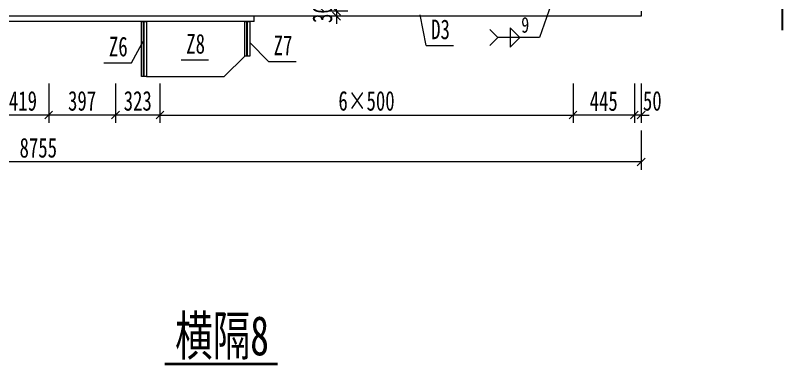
# Model space of a CAD drawing. Header units: millimetres. Extents: x -89049 to 410567, y -307459 to -100425.
# Drawn here: x 199822 to 205478, y -121014 to -118473 of the extents above; entities that cross this region are included whole.
import ezdxf
from ezdxf.enums import TextEntityAlignment as Align

# ---------------------------------------------------------------- set-up
doc = ezdxf.new("R2010")
doc.units = ezdxf.units.MM
doc.layers.get('Defpoints').update_dxf_attribs({"color": 8})
for name, color, linetype, lineweight in [('Dim', 4, 'Continuous', 15), ('文字', 7, 'Continuous', 15), ('标注线及字体', 2, 'Continuous', 15), ('细实线', 4, 'Continuous', 15), ('钢板细线', 6, 'Continuous', 15)]:
    doc.layers.add(name, color=color, linetype=linetype, lineweight=lineweight)
doc.layers.add('Text', color=4, linetype='Continuous')
doc.styles.add('111', font='', dxfattribs={"width": 0.7})
doc.styles.add('BM_Dim', font='', dxfattribs={"width": 0.85})
doc.styles.add('SMEDI', font='', dxfattribs={"width": 0.75})
doc.styles.get('111').set_extended_font_data('仿宋_GB2312')
doc.styles.get('BM_Dim').set_extended_font_data('仿宋_GB2312')
doc.styles.get('SMEDI').set_extended_font_data('仿宋_GB2312')
doc.dimstyles.new('200', dxfattribs={"dimscale": 0, "dimtxt": 2.5, "dimasz": 1, "dimexe": 1, "dimexo": 1, "dimgap": 0.6, "dimtad": 1, "dimdec": 0, "dimdsep": 46, "dimtxsty": '111', "dimblk": 'OBLIQUE', "dimcen": 0, "dimclrd": 4, "dimclre": 4, "dimclrt": 4, "dimadec": 1, "dimazin": 2, "dimtfac": 1, "dimtdec": 0, "dimtix": 1, "dimtmove": 2, "dimatfit": 3, "dimfxl": 4, "dimfxlon": 1, "dimtolj": 1, "dimlwd": -1, "dimlwe": -1, "dimarcsym": 0})

# ---------------------------------------------------------------- blocks, each defined once
blk = doc.blocks.new('_Oblique')
at = {"color": 0, "linetype": 'ByBlock', "lineweight": -2}
blk.add_line((-0.5, -0.5), (0.5, 0.5), dxfattribs=at)
blk = doc.blocks.new('*D4916')
at = {"layer": 'Defpoints', "color": 0}
for p in [(195608.3, -118844.1), (204365.9, -118844.1), (195608.3, -119536.5)]:
    blk.add_point(p, dxfattribs=at)
at = {"layer": '细实线', "color": 4}
for p, q in [((195608.3, -119308), (195608.3, -119593.7)), ((204365.9, -119308), (204365.9, -119593.7)), ((204365.9, -119536.5), (195608.3, -119536.5))]:
    blk.add_line(p, q, dxfattribs=at)
at = {"layer": '细实线', "color": 4, "xscale": 57.14285714285715, "yscale": 57.14285714285715, "zscale": 57.14285714285715, "rotation": 180}
blk.add_blockref('_Oblique', (195608.3, -119536.5), dxfattribs=at)
at = {"layer": '细实线', "color": 4, "xscale": 57.14285714285715, "yscale": 57.14285714285715, "zscale": 57.14285714285715}
blk.add_blockref('_Oblique', (204365.9, -119536.5), dxfattribs=at)
at = {"layer": '细实线', "color": 4, "insert": (199987.1, -119434.3), "char_height": 142.86, "attachment_point": 5, "style": '111'}
blk.add_mtext('\\A1;8755', dxfattribs=at)
blk = doc.blocks.new('*D4934')
at = {"layer": 'Defpoints', "color": 0}
for p in [(202293.3, -118441), (202153.3, -118477), (202293.3, -118477)]:
    blk.add_point(p, dxfattribs=at)
at = {"layer": '细实线', "color": 4}
for p, q in [((202153.3, -118441), (202153.3, -118383.9)), ((202236.2, -118441), (202096.2, -118441)), ((202153.3, -118441), (202153.3, -118477)), ((202236.2, -118477), (202096.2, -118477)), ((202153.3, -118477), (202153.3, -118534.2))]:
    blk.add_line(p, q, dxfattribs=at)
at = {"layer": '细实线', "color": 4, "xscale": 57.14285714285715, "yscale": 57.14285714285715, "zscale": 57.14285714285715}
for p, rotation in [((202153.3, -118441), 270), ((202153.3, -118477), 90)]:
    blk.add_blockref('_Oblique', p, dxfattribs=dict(at, rotation=rotation))
at = {"layer": '细实线', "color": 4, "insert": (202051.1, -118459), "char_height": 142.86, "attachment_point": 5, "rotation": 90, "style": '111'}
blk.add_mtext('\\A1;36', dxfattribs=at)
blk = doc.blocks.new('*D4943')
at = {"layer": 'Defpoints', "color": 0}
for p in [(204315.9, -118763.4), (204365.9, -118763.4), (204315.9, -119195.8)]:
    blk.add_point(p, dxfattribs=at)
at = {"layer": '细实线', "color": 4}
for p, q in [((204315.9, -118967.2), (204315.9, -119252.9)), ((204365.9, -118967.2), (204365.9, -119252.9)), ((204315.9, -119195.8), (204258.7, -119195.8)), ((204365.9, -119195.8), (204315.9, -119195.8)), ((204365.9, -119195.8), (204423, -119195.8))]:
    blk.add_line(p, q, dxfattribs=at)
at = {"layer": '细实线', "color": 4, "xscale": 57.14285714285715, "yscale": 57.14285714285715, "zscale": 57.14285714285715}
blk.add_blockref('_Oblique', (204315.9, -119195.8), dxfattribs=at)
at = {"layer": '细实线', "color": 4, "xscale": 57.14285714285715, "yscale": 57.14285714285715, "zscale": 57.14285714285715, "rotation": 180}
blk.add_blockref('_Oblique', (204365.9, -119195.8), dxfattribs=at)
at = {"layer": '细实线', "color": 4, "insert": (204446.3, -119093.5), "char_height": 142.86, "attachment_point": 5, "style": '111'}
blk.add_mtext('\\A1;50', dxfattribs=at)
blk = doc.blocks.new('角焊缝1')
at = {"layer": 'Dim'}
blk.add_line((-3101.175, 370.223), (-3106.48, 370.223), dxfattribs=at)
blk.add_lwpolyline([(-3107.48, 369.223), (-3106.48, 370.223), (-3107.48, 371.223)], dxfattribs=at)
blk.add_lwpolyline([(-3104.907, 371.455), (-3104.907, 368.992), (-3103.675, 370.223)], close=True, dxfattribs=at)
blk = doc.blocks.new('*D4955')
at = {"layer": 'Defpoints', "color": 0}
for p in [(203870.9, -118763.4), (204315.9, -118763.4), (203870.9, -119195.8)]:
    blk.add_point(p, dxfattribs=at)
at = {"layer": '细实线', "color": 4}
for p, q in [((203870.9, -118967.2), (203870.9, -119252.9)), ((204315.9, -118967.2), (204315.9, -119252.9)), ((204315.9, -119195.8), (203870.9, -119195.8))]:
    blk.add_line(p, q, dxfattribs=at)
at = {"layer": '细实线', "color": 4, "xscale": 57.14285714285715, "yscale": 57.14285714285715, "zscale": 57.14285714285715, "rotation": 180}
blk.add_blockref('_Oblique', (203870.9, -119195.8), dxfattribs=at)
at = {"layer": '细实线', "color": 4, "xscale": 57.14285714285715, "yscale": 57.14285714285715, "zscale": 57.14285714285715}
blk.add_blockref('_Oblique', (204315.9, -119195.8), dxfattribs=at)
at = {"layer": '细实线', "color": 4, "insert": (204093.4, -119095.1), "char_height": 142.86, "attachment_point": 5, "style": '111'}
blk.add_mtext('\\A1;445', dxfattribs=at)
blk = doc.blocks.new('*D4961')
at = {"layer": 'Defpoints', "color": 0}
for p in [(200547.8, -118763.4), (200870.9, -118763.4), (200547.8, -119195.8)]:
    blk.add_point(p, dxfattribs=at)
at = {"layer": '细实线', "color": 4}
for p, q in [((200547.8, -118967.2), (200547.8, -119252.9)), ((200870.9, -118967.2), (200870.9, -119252.9)), ((200870.9, -119195.8), (200547.8, -119195.8))]:
    blk.add_line(p, q, dxfattribs=at)
at = {"layer": '细实线', "color": 4, "xscale": 57.14285714285715, "yscale": 57.14285714285715, "zscale": 57.14285714285715, "rotation": 180}
blk.add_blockref('_Oblique', (200547.8, -119195.8), dxfattribs=at)
at = {"layer": '细实线', "color": 4, "xscale": 57.14285714285715, "yscale": 57.14285714285715, "zscale": 57.14285714285715}
blk.add_blockref('_Oblique', (200870.9, -119195.8), dxfattribs=at)
at = {"layer": '细实线', "color": 4, "insert": (200709.4, -119093.5), "char_height": 142.86, "attachment_point": 5, "style": '111'}
blk.add_mtext('\\A1;323', dxfattribs=at)
blk = doc.blocks.new('*D4964')
at = {"layer": 'Defpoints', "color": 0}
for p in [(199688.5, -118763.4), (200062.7, -118763.4), (199688.5, -119195.8)]:
    blk.add_point(p, dxfattribs=at)
at = {"layer": '细实线', "color": 4}
for p, q in [((199688.5, -118967.2), (199688.5, -119252.9)), ((200062.7, -118967.2), (200062.7, -119252.9)), ((200062.7, -119195.8), (199688.5, -119195.8))]:
    blk.add_line(p, q, dxfattribs=at)
at = {"layer": '细实线', "color": 4, "xscale": 57.14285714285715, "yscale": 57.14285714285715, "zscale": 57.14285714285715, "rotation": 180}
blk.add_blockref('_Oblique', (199688.5, -119195.8), dxfattribs=at)
at = {"layer": '细实线', "color": 4, "xscale": 57.14285714285715, "yscale": 57.14285714285715, "zscale": 57.14285714285715}
blk.add_blockref('_Oblique', (200062.7, -119195.8), dxfattribs=at)
at = {"layer": '细实线', "color": 4, "insert": (199875.6, -119093.5), "char_height": 142.86, "attachment_point": 5, "style": '111'}
blk.add_mtext('\\A1;419', dxfattribs=at)
blk = doc.blocks.new('*D4979')
at = {"layer": 'Defpoints', "color": 0}
for p in [(200062.7, -118763.4), (200547.8, -118763.4), (200062.7, -119195.8)]:
    blk.add_point(p, dxfattribs=at)
at = {"layer": '细实线', "color": 4}
for p, q in [((200062.7, -118967.2), (200062.7, -119252.9)), ((200547.8, -118967.2), (200547.8, -119252.9)), ((200547.8, -119195.8), (200062.7, -119195.8))]:
    blk.add_line(p, q, dxfattribs=at)
at = {"layer": '细实线', "color": 4, "xscale": 57.14285714285715, "yscale": 57.14285714285715, "zscale": 57.14285714285715, "rotation": 180}
blk.add_blockref('_Oblique', (200062.7, -119195.8), dxfattribs=at)
at = {"layer": '细实线', "color": 4, "xscale": 57.14285714285715, "yscale": 57.14285714285715, "zscale": 57.14285714285715}
blk.add_blockref('_Oblique', (200547.8, -119195.8), dxfattribs=at)
at = {"layer": '细实线', "color": 4, "insert": (200305.3, -119093.5), "char_height": 142.86, "attachment_point": 5, "style": '111'}
blk.add_mtext('\\A1;397', dxfattribs=at)
blk = doc.blocks.new('*D4982')
at = {"layer": 'Defpoints', "color": 0}
for p in [(200870.9, -118763.4), (203870.9, -118763.4), (203870.9, -119195.8)]:
    blk.add_point(p, dxfattribs=at)
at = {"layer": '细实线', "color": 4}
for p, q in [((200870.9, -118967.2), (200870.9, -119252.9)), ((203870.9, -118967.2), (203870.9, -119252.9)), ((200870.9, -119195.8), (203870.9, -119195.8))]:
    blk.add_line(p, q, dxfattribs=at)
at = {"layer": '细实线', "color": 4, "xscale": 57.14285714285715, "yscale": 57.14285714285715, "zscale": 57.14285714285715, "rotation": 180}
blk.add_blockref('_Oblique', (200870.9, -119195.8), dxfattribs=at)
at = {"layer": '细实线', "color": 4, "xscale": 57.14285714285715, "yscale": 57.14285714285715, "zscale": 57.14285714285715}
blk.add_blockref('_Oblique', (203870.9, -119195.8), dxfattribs=at)
at = {"layer": '细实线', "color": 4, "insert": (202370.9, -119093.5), "char_height": 142.86, "attachment_point": 5, "style": '111'}
blk.add_mtext('\\A1;6×500', dxfattribs=at)
blk = doc.blocks.new('*D4990')
at = {"layer": 'Defpoints', "color": 0}
for p in [(193593, -116209.3), (195490, -118413.2), (195608.3, -118441), (195648.7, -118441), (202721.6, -118441)]:
    blk.add_point(p, dxfattribs=at)
at = {"layer": '细实线', "color": 4}
blk.add_line((195551.1, -118441), (195430.4, -118441), dxfattribs=at)
blk.add_arc((195648.7, -118441), 161.2, 132.6489, 180, dxfattribs=at)
at = {"layer": '细实线', "color": 4, "xscale": 57.14285714285715, "yscale": 57.14285714285715, "zscale": 57.14285714285715}
for p, rotation in [((195539.5, -118322.5), 42.64891912976118), ((195487.5, -118441), 270)]:
    blk.add_blockref('_Oblique', p, dxfattribs=dict(at, rotation=rotation))
at = {"layer": '细实线', "color": 4, "insert": (195350, -118343.2), "char_height": 142.857, "attachment_point": 5, "rotation": 71.8543, "style": '111'}
blk.add_mtext('\\A1;47.4%%d', dxfattribs=at)

msp = doc.modelspace()

# ---------------------------------------------------------------- linework, layer by layer
at = {"color": 6, "const_width": 20.6, "elevation": 0}
msp.add_lwpolyline([(200905.2, -121004), (201724.9, -121004)], dxfattribs=at)
at = {"layer": 'Defpoints', "color": 8}
for p, q in [((200754.7, -118917), (200754.7, -118517)), ((201504.7, -118767), (201504.7, -118517))]:
    msp.add_line(p, q, dxfattribs=at)
at = {"layer": 'Defpoints', "color": 4}
msp.add_lwpolyline([(205392.8, -118578.7), (205392.8, -117285.9), (205307.1, -117260.2), (205478.5, -117260.2), (205392.8, -117234.5), (205392.8, -117200.2), (205392.8, -116069)], dxfattribs=at)
at = {"layer": '细实线'}
for p, q in [((203740.3, -118309.8), (203627.9, -118632.6)), ((202803.2, -118690.6), (202761.5, -118469)), ((200663, -118815.6), (200755.6, -118648.1)), ((201660.1, -118806.8), (201522.7, -118669.8)), ((202803.2, -118690.6), (203002.7, -118690.6)), ((201486.7, -118767), (201336.7, -118917)), ((200464, -118815.6), (200663, -118815.6)), ((201025.4, -118795.3), (201224.4, -118795.3)), ((201660.1, -118806.8), (201859.2, -118806.8)), ((200772.7, -118917), (201336.7, -118917))]:
    msp.add_line(p, q, dxfattribs=at)
for points in [[(200736.7, -118517), (200772.7, -118517), (200772.7, -118917), (200736.7, -118917)], [(201486.7, -118517), (201522.7, -118517), (201522.7, -118767), (201486.7, -118767)]]:
    msp.add_lwpolyline(points, close=True, dxfattribs=at)
at = {"layer": '钢板细线'}
for p, q in [((204365.9, -118441), (204365.9, -118477)), ((204365.9, -118477), (195608.3, -118477))]:
    msp.add_line(p, q, dxfattribs=at)
at = {"layer": '钢板细线', "color": 5}
for q in [(201554.7, -118477), (198154.7, -118517)]:
    msp.add_line((201554.7, -118517), q, dxfattribs=at)

# ---------------------------------------------------------------- block references
at = {"layer": '细实线', "color": 8, "xscale": 57.1428571428572, "yscale": 57.1428571428572, "zscale": 57.1428571428572}
msp.add_blockref('角焊缝1', (380837.9, -139788.2), dxfattribs=at)

# ---------------------------------------------------------------- texts
at = {"layer": 'Text', "style": 'SMEDI', "width": 0.75}
msp.add_text('9', height=114.3, dxfattribs=at).set_placement((203494.3, -118540.6), align=Align.MIDDLE_LEFT)
at = {"layer": '文字', "style": 'BM_Dim', "width": 0.7}
for s, p in [('D3', (202908.1, -118687.6)), ('Z8', (201129.8, -118792.2)), ('Z6', (200568.3, -118812.6)), ('Z7', (201764.5, -118803.8))]:
    msp.add_text(s, height=142.86, dxfattribs=at).set_placement(p, align=Align.BOTTOM_CENTER)
at = {"layer": '标注线及字体', "style": '111', "width": 0.7}
msp.add_text('横隔8', height=285.71, dxfattribs=at).set_placement((201321.5, -120793), align=Align.MIDDLE)

# ---------------------------------------------------------------- dimensions: what is measured, and where the dimension line sits
at = {"layer": '细实线'}
dim = msp.add_angular_dim_2l(base=(195490, -118413.2), line1=((193593, -116209.3), (195648.7, -118441)), line2=((202721.6, -118441), (195608.3, -118441)), dimstyle='200', override={"dimscale": 57.142857, "dimblk": 'Oblique'}, dxfattribs=at)
dim.commit()
dim.dimension.update_dxf_attribs({"geometry": '*D4990', "text_midpoint": (195350, -118343.2), "dimtype": 162})
dim = msp.add_aligned_dim(p1=(202293.3, -118441), p2=(202293.3, -118477), distance=-140, dimstyle='200', override={"dimscale": 57.142857, "dimblk": 'Oblique'}, dxfattribs=at)
dim.commit()
dim.dimension.update_dxf_attribs({"geometry": '*D4934', "text_midpoint": (202051.1, -118459)})
for base, p1, p2, text, picture, middle in [((199688.5, -119195.8), (200062.7, -118763.4), (199688.5, -118763.4), '419', '*D4964', (199875.6, -119093.5)), ((200062.7, -119195.8), (200547.8, -118763.4), (200062.7, -118763.4), '397', '*D4979', (200305.3, -119093.5)), ((195608.3, -119536.5), (204365.9, -118844.1), (195608.3, -118844.1), '8755', '*D4916', (199987.1, -119434.3))]:
    dim = msp.add_linear_dim(base=base, p1=p1, p2=p2, text=text, dimstyle='200', override={"dimscale": 57.142857, "dimtxsty": '111', "dimblk": 'Oblique'}, dxfattribs=at)
    dim.commit()
    dim.dimension.update_dxf_attribs({"geometry": picture, "text_midpoint": middle})
for base, p1, p2, picture, middle in [((200547.8, -119195.8), (200870.9, -118763.4), (200547.8, -118763.4), '*D4961', (200709.4, -119093.5)), ((203870.9, -119195.8), (204315.9, -118763.4), (203870.9, -118763.4), '*D4955', (204093.4, -119095.1))]:
    dim = msp.add_linear_dim(base=base, p1=p1, p2=p2, dimstyle='200', override={"dimscale": 57.142857, "dimblk": 'Oblique'}, dxfattribs=at)
    dim.commit()
    dim.dimension.update_dxf_attribs({"geometry": picture, "text_midpoint": middle})
dim = msp.add_linear_dim(base=(203870.9, -119195.8), p1=(200870.9, -118763.4), p2=(203870.9, -118763.4), angle=180, text='6×500', dimstyle='200', override={"dimscale": 57.142857, "dimtxsty": '111', "dimblk": 'Oblique'}, dxfattribs=at)
dim.commit()
dim.dimension.update_dxf_attribs({"geometry": '*D4982', "text_midpoint": (202370.9, -119093.5)})
dim = msp.add_linear_dim(base=(204315.9, -119195.8), p1=(204365.9, -118763.4), p2=(204315.9, -118763.4), dimstyle='200', override={"dimscale": 57.142857, "dimblk": 'Oblique'}, dxfattribs=at)
dim.commit()
dim.dimension.update_dxf_attribs({"geometry": '*D4943', "text_midpoint": (204446.3, -119093.5), "dimtype": 160})

doc.saveas('drawing.dxf')
